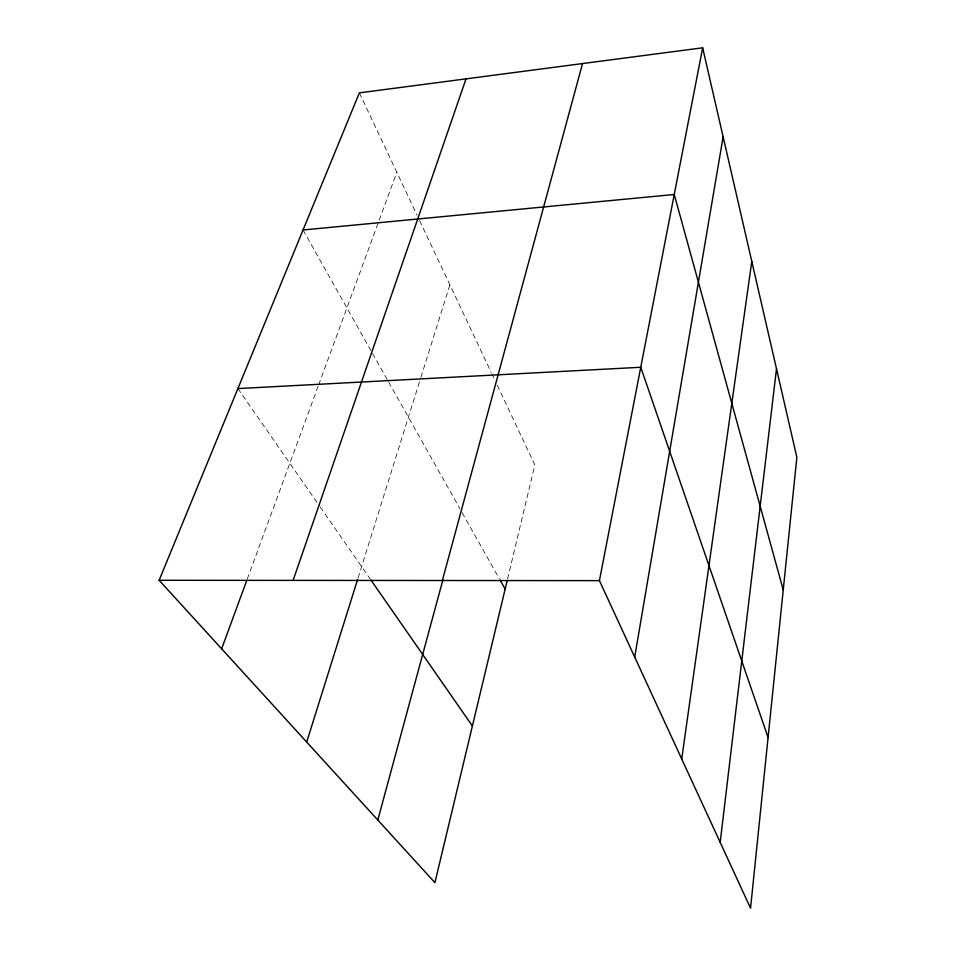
<?xml version="1.0" encoding="UTF-8"?>
<svg xmlns="http://www.w3.org/2000/svg" width="956" height="956" viewBox="0 0 956 956"><rect width="100%" height="100%" fill="white"/><g stroke="black" fill="none" stroke-linecap="round" stroke-linejoin="round"><path stroke-width="0.72" stroke-dasharray="4.78 3.58" d="M507.564 578.978L534.846 464.939L496.857 384.408M358.082 577.938L420.449 378.755M420.903 377.333L449.882 284.78M247.269 579.061L318.121 386.332M318.635 384.921L396.812 172.247M237.889 388.578L319.388 505.844M320.236 507.062L370.103 578.822M303.04 229.978L371.812 352.166M372.541 353.469L387.921 380.787M388.65 382.089L459.991 508.843M462.166 512.715L499.319 578.727M359.372 92.863L417.019 215.124M419.553 220.478L491.145 372.29M491.79 373.641L494.957 380.369"/><path stroke-width="1.43" d="M720.191 842.403L776.511 368.825M681.724 759.016L751.798 261.406M634.7 657.083L723.13 136.792M702.66 47.8L796.862 457.315L750.556 908.2L599.424 580.627L702.66 47.8L359.372 92.863L159.138 580.28L434.92 882.651L507.218 580.423M377.811 820.033L442.831 580.089M442.341 580.507L582.527 63.574M306.697 742.071L357.64 579.36M293.11 580.388L466.014 78.87M221.637 648.801L246.756 580.459M303.04 229.978L674.243 194.486L783.239 589.912M237.889 388.578L640.771 367.259L768.086 737.53M159.138 580.28L599.424 580.627M370.952 580.041L472.395 725.998M500.048 580.017L505.15 589.075"/></g></svg>
